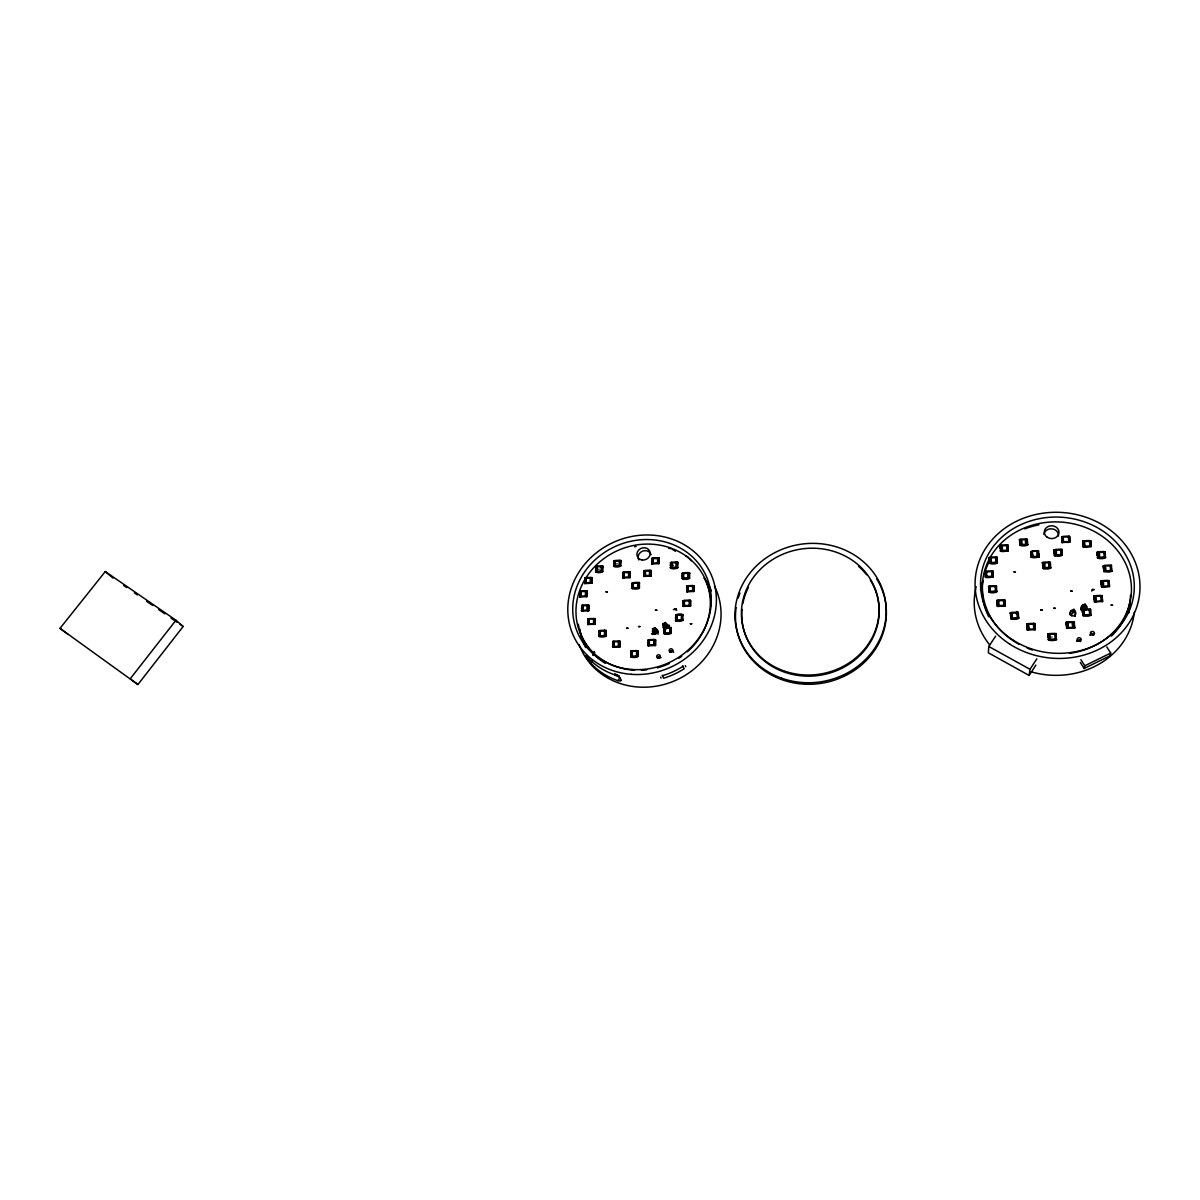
<?xml version="1.0" encoding="UTF-8"?>
<svg xmlns="http://www.w3.org/2000/svg" width="1200" height="1200" viewBox="0 0 1200 1200"><rect width="100%" height="100%" fill="white"/><g stroke="black" fill="none" stroke-linecap="round" stroke-linejoin="round"><path stroke-width="1.5" d="M1110.165 565.53L1111.395 565.245L1111.065 569.55C1115.145 573.69 1099.935 571.335 1105.23 571.2C1107.645 567.69 1102.425 562.995 1104.66 567.09L1103.625 568.56L1103.835 565.935L1104.78 566.97L1103.625 568.56L1103.325 566.415L1104.78 566.97L1103.655 567.975L1104.21 571.35L1104.945 569.865L1103.76 568.755L1103.865 571.02L1104.84 569.325M599.91 632.88L599.175 631.02L598.995 633.51L599.175 631.02L599.91 632.88L598.995 633.51L599.43 631.905M648.75 643.905C647.97 647.1 650.625 643.275 648.21 642.975L649.425 644.025L648.615 645.465M648.795 641.115L648.375 642.75L648.21 639.93L649.575 639.87M652.455 562.125C651.705 565.23 654.3 561.45 651.93 561.195L653.13 562.245L652.335 563.64M652.515 559.455L652.08 561.015L652.26 558.555L652.995 560.4L652.08 561.015L653.01 559.515L652.26 558.555L652.995 560.4M657.555 633.03L654.915 627.6L652.515 628.875L654.435 633.66M1084.125 544.935L1083.225 547.08L1084.77 546.66L1084.275 541.035L1082.79 541.11L1084.245 545.655C1079.25 548.985 1095.465 546.15 1089.9 546.33M596.805 568.53L596.085 566.7L595.905 569.16L596.085 566.7L596.805 568.53L595.905 569.16L596.34 567.6M644.34 574.605C643.575 577.71 646.17 573.93 643.8 573.675L644.34 574.605L643.8 572.94C646.305 572.43 643.11 570.09 644.385 571.92L643.965 573.495L644.145 571.02L644.88 572.865L643.965 573.495L644.88 571.98C643.02 568.38 647.31 572.94 644.82 575.91M711.255 605.925L711.255 605.85A67.845 61.92 -23.6 0 0 704.13 577.95M991.68 571.185L992.94 571.035L993.075 573.87M589.005 621.045L588.255 619.2L588.075 621.675L588.255 619.2L589.005 621.045L588.075 621.675L588.525 620.085M995.13 585.99L996.405 585.855L996.54 588.69M995.715 557.22L996.96 557.07L996.585 561.3C1000.515 564.93 985.875 564.51 990.57 561.99L989.205 557.46L990.54 557.43M1067.565 622.215L1066.23 622.215L1067.49 623.7L1066.47 624.6L1067.565 626.205L1067.025 628.02L1067.775 626.505L1066.575 625.395L1066.665 628.365L1074.705 628.035L1073.955 623.88C1074.315 618.84 1070.385 624.195 1073.49 627.54M580.965 593.37L580.23 591.54L580.05 594L580.23 591.54L580.965 593.37L580.05 594L580.5 592.425M582.72 607.53L581.985 605.685L581.805 608.16L581.985 605.685L582.72 607.53L581.805 608.16L582.24 606.57M585.87 580.035L585.135 578.205L584.955 580.665L585.135 578.205L585.87 580.035L584.955 580.665L585.405 579.09M631.305 654.975C630.51 658.17 633.165 654.36 630.75 654.045L631.98 655.095L631.155 656.535M631.365 652.185L630.93 653.805L630.765 651L632.13 650.94M632.805 586.77C632.07 589.86 634.605 586.14 632.265 585.84L632.805 586.77L632.265 585.105L633.24 584.25L632.28 582.885L633.615 582.825M632.865 584.07L632.43 585.645L632.28 582.885L633.24 584.25L632.355 586.38L633.345 587.235C628.575 589.635 642.195 589.725 638.865 587.1L639.39 582.525L638.115 582.6M649.305 642.105L648.555 640.23L649.305 641.235L648.375 642.75L649.305 642.105L648.315 640.65L649.2 641.355L648.3 643.5L649.32 644.4L648.24 645.795L655.5 645.495L655.41 642.735M684.585 600.54L683.22 600.615L684.225 602.01L683.235 602.865L684.09 604.35L683.295 606.405L690.54 606.075L690.45 603.33M689.175 600.33L690.465 600.27L690.57 603M692.865 590.97L692.895 585.93M688.155 585.96L686.805 586.02L687.795 587.4L686.82 588.255L687.675 589.74L686.865 591.795L694.095 591.45L694.005 588.72M692.73 585.735L694.035 585.675L694.125 588.39M1063.02 536.67L1061.67 536.715L1062.9 538.125L1061.91 539.01L1062.975 540.525L1062.435 542.325L1063.185 540.87L1062 539.76L1062.09 542.655C1070.505 541.17 1069.185 545.655 1068.255 536.115L1063.11 536.385L1063.545 541.77L1068.705 541.5M623.475 576.18C622.74 579.255 625.275 575.55 622.935 575.25L624.135 576.3L623.34 577.695M623.535 573.495L623.115 575.07L623.295 572.61L624.03 574.455C621.69 576.075 625.425 573.105 623.295 572.61L624.03 574.455M682.92 620.43L682.395 616.5C685.545 612.525 672.435 613.935 676.605 616.335L675.765 617.73L675.945 615.225L676.185 617.1C674.91 618.66 677.985 615.525 675.945 615.225L676.71 616.215L675.705 618.48L676.725 619.365C672.135 621.735 685.74 622.35 682.38 618.72L682.86 614.595M683.43 578.28L683.475 573.165M684.315 605.895L684.36 600.705M687.885 591.27L687.93 585.735L692.655 585.51L692.625 590.745L687.885 590.985M688.38 577.98L688.425 572.97M689.295 605.61L689.1 600.105L684.36 600.33L684.3 605.61L689.055 605.385M683.7 573L682.35 573.075L683.205 576.765C678.96 580.515 691.92 579.825 689.07 577.275L689.55 572.715L688.26 572.775M689.61 578.445L689.55 572.715M1055.325 549.72L1053.975 549.765L1055.4 554.31C1050.555 556.92 1065.18 556.845 1061.76 554.115L1061.85 549.36L1060.59 549.54M613.245 645.39C612.435 648.57 615.09 644.775 612.69 644.475L613.92 645.51L613.095 646.95M613.32 642.615L612.87 644.235L613.065 641.73L613.8 643.605L612.87 644.235L613.8 642.735L613.065 641.73L613.8 642.435M614.25 564.645L614.1 566.145L614.91 564.75L613.68 563.955L614.685 562.155L613.74 560.805L615.06 560.73M614.325 561.975L613.89 563.535L614.07 561.075L614.805 562.92L613.89 563.535L614.79 562.035L614.07 561.075L614.805 561.795M676.5 567.405L676.545 562.38M676.68 620.25L676.74 615.03M671.865 562.47L670.53 562.53L671.37 566.205C667.125 569.925 680.025 569.235 677.19 566.7L677.685 562.17L676.395 562.23M677.745 567.87L677.685 562.17M681.48 614.445L681.42 619.755L676.665 619.965L676.725 614.67M681.72 614.865L681.66 620.025M1003.59 600.15L1004.85 599.985L1004.985 602.835M1043.805 562.47L1042.455 562.515L1043.865 567.075C1039.02 569.685 1053.645 569.64 1050.225 566.895L1050 564.06C1049.46 557.355 1047.345 569.295 1050.72 568.125M1049.325 637.845L1048.425 640.02L1049.985 639.645L1049.46 633.795L1048.02 633.855L1049.46 638.55C1044.54 641.22 1059.39 641.25 1055.94 638.46L1056.03 633.525L1054.8 633.795M669.99 632.94L670.05 627.81M671.64 562.635L671.58 567.705M665.28 627.81L663.93 627.87L664.77 631.665C660.48 635.43 673.56 634.8 670.68 632.235L671.19 627.555L669.885 627.615M671.235 633.405L671.19 627.555M674.835 609.42L676.74 610.2M1006.62 545.13L1007.895 544.995L1008.03 547.815M599.34 635.64L598.8 633.735C601.5 634.29 597.825 637.755 599.61 634.485L598.845 630.72L600.18 630.66M664.995 633.21L665.055 627.615L669.795 627.405L669.735 632.745L664.98 632.94M1028.22 627.855L1027.32 630L1027.35 624.18L1028.28 625.245L1027.14 626.82L1026.9 624.63L1028.28 625.245L1027.14 626.265L1028.22 627.855L1027.68 629.67L1028.445 628.155L1027.23 627.06L1027.32 630L1035.285 629.67L1033.83 629.43L1033.395 623.61L1034.895 623.535L1035.03 626.43M1032.27 551.49L1030.98 551.49L1032.39 556.035C1027.71 559.17 1042.95 556.95 1038 556.56C1035.06 553.86 1038.975 548.4 1038.225 552.525L1038.96 553.92M596.25 570.255L596.1 571.755L596.91 570.375L595.68 569.565L596.685 567.78L595.755 566.415L597.075 566.355M654.165 639.69L655.455 639.63L655.545 642.375M657.93 558.165L657.63 563.325L659.085 563.58L651.96 563.955L652.755 561.93L651.93 560.475C654.39 559.86 650.16 557.7 653.265 558.21M659.085 563.58L659.04 557.895L657.765 557.97M671.595 564.675L670.86 562.815L670.68 565.29L670.86 562.815L671.61 563.79L670.68 565.29L671.1 563.715M1071.48 614.49L1071.165 614.04M588.435 622.815C587.685 625.92 590.25 622.215 587.88 621.9L589.095 622.935L588.285 624.345M649.725 575.61L649.815 570.63M649.35 640.05L649.26 645.3M643.77 573.915L644.625 574.41L643.83 576.435L650.97 576.075L650.88 573.375M649.65 570.45L650.925 570.375L651.015 573.075M652.965 563.415L653.025 557.97L657.675 557.73L657.6 562.875L652.935 563.115M654.24 645.03L654.315 639.825M1020.825 539.445L1019.52 539.475L1020.915 543.975C1016.205 546.525 1031.01 546.825 1026.93 543.285L1026.975 540.975C1027.44 536.19 1023.555 541.32 1026.48 544.5M580.41 595.11C579.66 598.185 582.195 594.51 579.855 594.195L581.055 595.23L580.245 596.625M582.15 609.285C581.4 612.36 583.95 608.685 581.61 608.355L582.15 609.285L581.61 607.62L582.6 606.78L581.655 605.4L582.975 605.34M585.315 581.775L585.165 583.275L585.975 581.88L584.775 580.845L585.975 581.88L585.165 583.275M1011.63 616.62L1010.73 618.78L1012.245 618.39L1011.84 612.615L1010.37 612.69L1011.765 617.325C1006.995 619.935 1022.01 620.355 1017.885 616.65L1018.26 612.345L1017.045 612.615M1018.26 612.345L1018.41 615.21M638.175 587.79L638.28 582.795M631.59 654.81L630.795 656.865L631.86 655.47L630.855 654.57L631.755 652.425L630.765 651L631.59 654.81C627.27 658.56 640.335 657.99 637.47 655.41L638.01 650.7L636.705 650.76M638.04 656.58L638.01 650.7M1001.73 550.77C1004.28 547.335 999.24 542.865 1001.325 546.81L1000.38 548.7L1001.52 549.915C996.495 553.17 1012.575 550.38 1006.965 550.605M628.935 572.22L628.8 577.245M624.225 572.265L622.95 572.325L623.91 573.69L622.935 574.53L623.745 575.985L622.965 578.01L630.06 577.65L629.97 574.965M628.77 572.04L630.045 571.965L630.12 574.65M633.285 588.09L633.36 582.6L638.025 582.375L637.905 587.565L633.24 587.79M675.6 617.19L675.705 618.48L676.605 616.335L675.6 614.925L676.35 617.265M683.43 575.22L682.695 573.36L682.515 575.85L682.695 573.36L683.445 574.335L682.515 575.85L682.92 574.26M684.315 602.775L683.565 600.9L683.385 603.405L683.565 600.9L684.33 601.89L683.385 603.405L683.805 601.8M997.77 604.08L997.71 606.06L998.355 605.25L997.275 603.465L997.35 606.39L1005.21 606.045L1003.935 605.715M1089.24 609.45L1090.47 609.18L1090.425 614.085C1093.935 616.875 1078.89 616.845 1083.9 614.205L1082.685 613.275L1082.295 608.685M614.07 641.385L612.72 641.43L613.695 642.855L612.69 643.71L613.515 645.225L612.72 647.28L619.92 646.98L619.83 644.235M618.615 641.19L619.905 641.13L619.995 643.875M623.94 577.485L624.06 572.415M687.885 588.18L687.15 586.305L686.955 588.81L687.15 586.305L687.9 587.295L686.955 588.81L687.375 587.205M986.4 571.53L985.155 571.425L986.34 572.85L985.365 574.305L985.56 571.71L986.46 572.73L985.365 574.305L985.14 572.175L986.46 572.73L985.35 573.735L986.535 575.97C981.54 579.225 997.53 576.525 992.01 576.69M989.82 590.085C990.69 598.44 989.325 580.71 989.775 587.655L988.8 589.11L988.995 586.515L989.895 587.535L988.8 589.11L988.575 586.965L989.895 587.535L988.785 588.54L989.97 590.79C985.23 593.355 1000.05 593.76 996.03 590.115L996.405 585.855M1027.305 539.07L1027.455 541.875M613.71 646.785L613.845 641.55M619.56 565.62L619.68 560.7M618.645 646.515L618.78 641.34M613.68 563.955L614.52 564.435C610.305 568.11 623.055 567.45 620.235 564.93L620.79 560.43L619.515 560.505M620.79 566.085L620.79 560.43M614.715 565.935L614.805 560.505L619.41 560.265L619.275 565.395L614.67 565.635M601.53 571.245L601.665 566.325M599.805 636.03L599.955 630.825M595.68 569.565L596.52 570.06C592.305 573.72 605.01 573.075 602.205 570.555L602.775 566.055L601.515 566.13M602.775 571.71L602.775 566.055M604.71 635.76L604.845 630.615M599.61 634.485L599.895 635.13C594.9 637.485 608.565 637.77 605.415 635.055L605.985 630.405L604.695 630.465M605.985 636.21L605.985 630.405M648.21 642.21L648.3 643.5L649.2 641.355L648.21 639.93L648.96 642.27M1034.895 623.535L1034.295 624.975M595.11 621.3L595.035 618.585L587.925 618.9L588.885 620.295L587.76 624.375L595.02 624.36L594.93 621.63M595.035 618.585L594.615 619.935M596.7 571.545L596.805 566.13L601.395 565.89L601.245 571.02L596.64 571.26M1038.81 551.1L1038.225 552.525M581.22 591.195L579.915 591.255L580.845 592.62L579.87 593.46L580.65 594.93L579.885 596.955L586.92 596.61L586.845 593.91M585.675 590.97L586.95 590.91L586.935 596.295M587.445 610.335L587.61 605.325M581.565 608.595L582.405 609.105L581.625 611.13L588.705 610.8L588.615 608.085M587.445 605.13L588.72 605.055L588.705 610.485M588.87 624.165L588.99 618.645M590.58 582.78L590.73 577.77M586.125 577.86L584.82 577.92L585.75 579.285L584.775 580.125L585.57 581.58L584.79 583.59L591.825 583.245L591.75 580.56M590.58 577.635L591.84 577.56L591.825 583.245M593.64 618.435L593.475 623.7L588.825 623.895M580.83 596.43L581.01 591.345M585.84 591.165L585.66 596.205M687.75 589.545L687.225 591.465L686.835 589.005L688.035 590.055L686.715 591.165L687.24 589.59M683.28 576.57L682.77 578.49L682.365 576.03L683.565 577.08L682.26 578.175L682.785 576.615M684.165 604.155L683.655 606.09L683.25 603.6L684.45 604.665L683.13 605.775L683.655 604.2M1050.33 562.125L1050.705 567.795M1107.78 580.815L1109.01 580.545L1109.445 586.305M676.53 618.495L676.02 620.43L675.615 617.94L676.83 618.99L675.495 620.13L676.035 618.54M1097.94 555.795L1097.52 557.43L1098.6 556.305L1097.415 555.195L1097.865 557.775L1098.495 555.75M1102.335 580.905L1100.985 580.92L1102.245 582.375L1101.21 583.86L1100.91 581.685L1101.21 583.86L1102.365 582.255L1101.405 581.22L1102.365 582.255L1101.24 584.64L1102.47 585.555C1097.37 588.975 1113.84 586.11 1108.23 586.275M1101.87 584.67L1101.45 586.335L1102.53 585.165L1101.345 584.055L1101.795 586.665L1102.425 584.625M1100.835 595.86L1102.08 595.575L1102.5 601.365M1103.76 551.865L1105.035 551.7L1104.69 555.975C1108.815 559.62 1093.8 559.275 1098.525 556.68L1097.31 554.415L1098.315 553.53L1096.995 552.87L1097.28 555.015L1098.435 553.41L1097.49 552.39L1097.28 555.015L1098.435 553.41C1095.99 549.675 1101.6 553.8 1098.825 557.55M664.86 631.455L664.35 633.39L663.945 630.9L665.16 631.95L663.81 633.09L664.35 631.5M671.445 566.01L670.935 567.915L670.545 565.47L671.73 566.52L670.41 567.6L670.95 566.04M1095.39 595.92L1094.04 595.935L1095.3 597.405L1094.265 598.89L1093.965 596.7L1094.265 598.89L1095.42 597.285L1094.46 596.25L1095.42 597.285L1094.28 599.67L1094.835 601.71L1095.585 600.21L1094.385 599.1L1094.49 601.395L1095.465 599.67M1056.03 633.525L1056.45 639.69M1082.865 609.84L1083.81 610.89L1082.655 612.48L1082.37 610.29L1083.81 610.89L1082.655 612.48L1082.13 609.165M1083.3 613.335L1082.88 615L1083.975 613.815L1082.775 612.705L1083.225 615.33L1083.855 613.29M1089.45 540.87L1090.71 540.69L1091.115 546.36M649.125 643.53L648.075 645.18L648.615 643.575M652.83 561.72L651.795 563.31L652.335 561.765M1061.85 549.36L1062.255 555.345M1083.36 543.06L1082.79 541.11L1084.035 542.535L1083.015 544.005L1082.73 541.89L1083.015 544.005L1084.155 542.415L1083.21 541.395L1084.155 542.415L1083.045 544.77L1083.585 546.75L1084.32 545.28L1083.135 544.185L1083.225 546.405L1084.2 544.725M644.7 574.2L643.665 575.805L644.205 574.245M1066.8 624.24L1066.665 622.515L1066.455 625.17L1067.61 623.58L1066.665 622.515L1067.61 623.58L1066.965 624.69M1062.225 538.65L1062.09 537L1061.895 539.595L1063.02 538.005L1062.09 537L1063.02 538.005L1062.39 539.085M1068.27 536.445L1069.545 536.295L1069.935 541.92M1069.545 536.295L1069.695 539.115M632.655 586.41L632.115 587.97L633.15 586.365M631.665 654.615L630.615 656.265L631.155 654.645M1054.515 551.715L1054.395 550.065L1054.185 552.66L1055.31 551.07L1054.395 550.065L1055.31 551.07L1054.68 552.15M1054.8 553.44L1054.365 555.075L1055.475 553.935L1054.29 552.84L1054.74 555.405L1055.34 553.395M623.82 575.79L622.785 577.38L623.325 575.835M1048.56 635.88L1048.44 634.155L1048.23 636.81L1049.385 635.22L1048.44 634.155L1049.385 635.22L1048.74 636.345M1048.86 637.68L1048.41 639.36L1049.55 638.16L1048.335 637.05L1048.785 639.675L1049.415 637.635M613.59 645.03L612.54 646.665L613.095 645.06M1042.845 567.99L1043.865 567.075L1042.68 566.175L1043.67 563.94L1042.41 563.28L1043.79 563.835L1042.665 565.41L1042.86 562.815L1042.665 565.41L1043.625 564.75L1042.86 562.815L1043.79 563.835L1043.205 568.17L1043.94 566.7L1042.755 565.605L1042.83 567.84L1043.805 566.16M1074.27 621.87L1074.705 628.035M614.595 564.24L614.1 566.145M1027.35 629.685L1028.85 629.625L1028.355 623.82L1026.93 623.88L1034.865 624.195L1035.255 629.34M1031.37 556.935L1032.39 556.035L1031.205 555.135L1031.79 553.89C1027.845 549.87 1039.62 550.575 1038.48 553.02L1039.17 556.74M599.7 634.29L599.205 636.195M1026.885 624.195L1028.16 625.365L1027.14 626.82L1026.93 623.88L1027.77 626.325M1031.505 553.44L1031.385 551.79L1031.19 554.385L1032.3 552.795L1031.385 551.79L1032.3 552.795L1031.67 553.875M1031.775 555.165L1031.34 556.785L1032.465 555.66L1031.28 554.565L1031.715 557.13L1032.315 555.12M1104.285 557.265L1103.745 551.52L1098.525 551.775L1099.02 557.22L1104.24 556.965M1108.275 586.2L1107.72 580.365L1102.455 580.62L1102.965 586.14L1108.23 585.9M1110.66 570.855L1110.12 565.065L1104.87 565.32L1105.38 570.81L1110.63 570.555M596.595 569.865L596.1 571.755M1020.03 541.41L1019.925 539.76L1019.865 544.725L1020.99 543.615L1020.03 541.41L1019.73 542.34L1020.825 540.765L1019.925 539.76L1020.825 540.765L1020.195 541.83M1051.98 637.08L1051.86 637.08M1095.315 596.1L1096.065 601.665L1094.475 602.055L1102.605 601.365L1101.09 601.44L1100.775 595.41L1095.51 595.65L1096.005 601.215L1101.285 600.975M1102.26 581.085C1106.19 583.62 1100.145 590.94 1102.35 584.835L1101.315 584.31L1102.245 582.375L1100.985 580.92L1101.555 582.915M588.765 622.44L587.715 624.06L588.27 622.485M1010.88 614.685L1010.775 612.99L1010.58 615.615L1011.69 614.04L1010.775 612.99L1011.69 614.04L1011.045 615.135M1011.15 616.455L1010.7 618.12L1011.855 616.935L1010.655 615.84L1011.09 618.435L1011.705 616.41M1089.96 546.24L1089.42 540.51L1084.245 540.78L1084.725 546.195L1089.9 545.925M1089.705 614.895L1089.165 609.015L1083.9 609.24L1084.395 614.835L1089.66 614.61M580.725 594.735L579.69 596.325L580.245 594.765M582.48 608.895L582 610.8M585.645 581.37L584.595 582.96L585.15 581.415M985.98 573.825L985.155 571.425L985.38 575.07L986.535 575.97L985.515 576.87M985.95 576.48L986.61 575.595L985.425 574.5L985.5 577.395L986.385 575.265M1007.895 544.995L1008.225 550.605M1004.85 599.985L1005.18 605.715M1090.71 540.69L1090.86 543.54M1000.65 547.335L1000.545 545.7L1000.335 548.28L1001.43 546.69L1000.545 545.7L1001.43 546.69L1000.8 547.77M997.5 602.325L997.395 600.645L997.2 603.255L998.31 601.68L997.395 600.645L998.31 601.68L997.665 602.775M1000.905 549.045L1000.455 550.665L1001.595 549.54L1000.41 548.445L1000.845 550.995L1001.445 549M1090.47 609.18L1090.92 615.315M990.015 559.86L989.205 557.46L989.415 561.105L990.57 561.99L989.565 562.89M989.715 559.41L989.61 557.76L989.415 560.34L990.51 558.765L989.61 557.76L990.51 558.765L989.865 559.845M989.955 561.12L989.505 562.74L990.66 561.615L989.475 560.52L989.91 563.07L990.495 561.075M989.355 589.92L988.905 591.57L990.06 590.415L988.86 589.32L989.295 591.885L989.895 589.89M992.94 571.035L993.27 576.69M996.96 557.07L997.32 563.025M1067.505 622.38L1068.225 627.99L1066.665 628.365L1067.565 626.205M985.92 575.1L985.47 576.735L986.46 575.055M989.91 562.5L989.55 563.4L990.42 561.285M989.415 588.63L988.59 586.215L989.775 587.655L988.8 589.89L989.97 590.79L988.95 591.705M1055.22 639.27L1054.71 633.375L1049.46 633.585L1049.91 639.21L1055.16 639M1061.055 554.91L1060.56 549.18L1055.4 549.45L1055.835 554.865L1060.995 554.595M1062.915 536.865L1063.365 542.085M1055.22 549.915C1058.94 552.24 1053.255 559.59 1055.265 553.605M1102.08 595.575L1102.23 598.47M1105.035 551.7L1105.185 554.55M1043.7 562.665C1047.405 564.99 1041.735 572.37 1043.73 566.37M995.64 636.165L988.785 646.47L988.335 652.785L1029.12 675.45L1035.9 665.1M1032.21 551.64L1032.615 556.89M1109.01 580.545L1109.16 583.425M1111.395 565.245L1111.56 568.11M1020.75 539.625C1024.38 542.91 1018.725 548.16 1020.765 543.27M1007.055 550.485L1006.59 544.815L1001.52 545.085L1001.88 550.44L1006.965 550.185M1003.995 605.61L1003.635 600.27M995.535 591.435L995.085 585.69L989.97 585.93L990.33 591.375L995.445 591.15M1000.95 547.8L1000.14 545.4L1000.86 549.435M1000.86 550.425L1000.485 551.325L1001.37 549.21M992.07 576.585L991.74 571.32M996.105 562.575L995.76 557.295M997.815 602.775L997.545 601.26C999.165 596.04 998.355 612.21 998.235 604.245L997.245 603.72L998.19 601.8L996.99 600.345L998.19 601.8L997.215 604.035L998.385 604.95L997.365 605.865L998.31 604.035M985.395 574.755L985.35 573.735M990.435 557.61L991.02 562.995L989.565 563.07M989.445 560.775L989.385 559.755M988.83 589.575L988.785 588.54M682.65 577.95L682.41 578.805L683.205 576.765M683.535 605.55L683.295 606.405L684.09 604.35M687.105 590.925L686.865 591.795L687.675 589.74M664.215 632.865L663.975 633.72L664.77 631.665M670.815 567.375L670.575 568.245L671.37 566.205M1000.38 548.7L1001.52 549.915L1000.5 550.815M1011.195 615.12L1010.37 612.69L1011.57 614.16L1011.105 616.815M652.185 563.085L651.96 563.955L652.755 561.93M985.695 572.655L986.325 573.66M644.055 575.58L643.83 576.435L644.625 574.41M997.245 603.72L997.185 602.685M1020.33 541.86L1019.52 539.475L1019.745 543.105L1020.915 543.975L1019.895 544.89M989.745 558.705L990.36 559.68M612.945 646.425L612.72 647.28L613.515 645.225M623.19 577.155L622.965 578.01L623.745 575.985M989.13 587.46L989.76 588.465M613.95 565.605L613.74 566.46L614.52 564.435M1016.445 614.07L1016.73 611.535M598.83 636.525L599.04 635.685M595.95 571.215L595.74 572.07L596.52 570.06M588.12 623.835L587.91 624.675L588.69 622.635M580.08 596.1L579.885 596.955L580.65 594.93M581.835 610.275L581.625 611.13L582.405 609.105M585 582.735L584.79 583.59L585.57 581.58M1000.665 546.645L1001.295 547.62M1031.745 556.545L1031.355 557.46L1032.24 555.315M997.53 601.59L998.16 602.595M1019.775 542.76L1019.715 541.755M1010.625 616.095L1011.765 617.325L1010.745 618.24M1074.78 616.29L1075.395 611.64L1073.955 609.195L1071.39 610.545L1070.445 613.26M690.465 600.27L690.54 605.76M694.035 585.675L694.11 591.12M664.515 629.055L664.08 630.675L664.275 628.17L665.025 630.045L664.08 630.675L664.275 628.17A2.73 2.52 -22.3 0 1 665.295 627M655.455 639.63L655.5 645.165M1042.98 563.76L1042.455 562.515L1043.28 564.93M671.25 650.685L670.08 652.245L671.25 650.685L673.065 651.225M650.925 570.375L650.97 575.76M1029.12 675.45L1029.99 669.3L1036.845 658.845M1020.045 540.705L1020.675 541.695M1020.84 543.06L1020.24 545.07L1020.3 543.105M1031.25 554.805L1031.19 553.8M1086.12 609.45L1086.57 606.315L1085.13 603.885L1082.565 605.22L1081.575 607.965M619.905 641.13L619.92 646.65M630.045 571.965L630.06 577.65M1010.895 613.935L1010.325 613.44L1011.54 614.955M587.025 593.595L586.95 590.91M599.19 634.32L598.635 635.91L599.355 634.65M614.1 564.285L613.56 565.83L614.91 564.75L613.71 562.995M591.915 580.245L591.84 577.56M587.97 624.165L588.975 623.295L588 622.425L588.885 620.295C584.895 617.88 597.315 618.03 594.54 620.46L595.02 624.36M1054.8 552.18L1053.975 549.765L1054.215 553.425L1055.4 554.31L1054.38 555.225M588.795 607.77L588.72 605.055M596.1 569.91L595.545 571.44L596.91 570.375L595.725 568.605M581.985 608.94L581.43 610.5L582.81 609.39L581.61 607.62M1027.215 627.315L1028.355 628.545L1027.32 629.475L1028.295 627.63M636.75 656.175L636.87 650.91M1062.495 539.115L1061.67 536.715L1061.91 540.345L1063.11 541.23L1062.09 542.145L1063.05 540.315M1031.505 552.735L1032.135 553.725M1062.975 540.525L1062.09 542.655L1062.51 540.36M1048.86 636.315L1048.02 633.855L1048.26 637.605L1049.46 638.55L1048.425 639.48M1042.74 565.86L1042.665 564.84M593.745 623.955L593.91 618.795M1027.47 625.125L1026.9 624.63L1028.115 626.16M1054.275 553.095L1054.2 552.075M1061.97 540.015L1061.91 539.01M1067.085 624.675L1066.23 622.215L1066.725 628.05M639.42 588.255L639.39 582.525M1054.5 551.01L1055.145 552M1048.32 637.305L1048.245 636.255M1062.195 537.96L1062.84 538.935M616.935 563.505L616.935 563.745M659.13 560.595L659.04 557.895M598.935 569.115L598.92 569.355M1048.545 635.1L1047.975 634.605L1049.205 636.135M1083 611.55L1083.69 611.01L1082.43 609.525L1083.945 609.465L1084.44 615.285L1082.865 615.66L1083.78 613.5L1082.685 611.91L1083.69 611.01L1082.43 609.525M1082.895 609.045L1082.25 608.16L1082.955 608.955M1083.195 611.265L1084.11 607.17L1082.565 605.22M1097.64 554.055L1098.315 553.53L1097.07 552.105L1097.835 556.185M1097.925 557.205L1097.505 558.12L1098.42 555.96M1083.105 544.425L1084.245 545.655L1083.225 546.57M1091.775 591.12L1091.97 590.205M1066.545 625.665L1067.7 626.895L1066.665 627.825L1067.655 625.98M1094.28 598.32L1095.39 599.895L1094.475 602.055L1095.51 600.6L1094.28 598.32L1095.3 597.405L1094.04 595.935L1094.61 597.945M1103.97 567.615L1104.66 567.09L1103.4 565.635L1103.655 569.34L1104.87 570.24L1103.85 571.695L1104.765 569.535L1103.655 567.975M1083.315 542.355L1083.96 543.345M580.635 593.535L579.915 591.255L580.935 595.59L579.945 596.445M585.54 580.2L584.82 577.92L585.855 582.24L584.85 583.095M1106.805 646.965L1110.735 653.04L1110 655.785L1084.14 668.49L1084.755 665.805L1080.885 659.7M582.375 607.695L581.655 605.4L582.69 609.75L581.685 610.62M1066.77 623.46L1066.185 622.965L1067.43 624.495M596.475 568.695L595.755 566.415L596.79 570.72L595.8 571.59M1082.76 612.96L1082.685 611.91M614.46 563.085L613.74 560.805L614.79 565.11L613.8 565.965M1097.4 555.45L1098.525 556.68L1097.505 557.595M599.58 633.045L598.845 630.72L598.92 634.26L599.895 635.13L598.89 636.015M623.685 574.605L622.95 572.325L624.015 576.645L623.025 577.515M613.47 643.77L612.72 641.43L612.81 644.985L613.8 645.885L612.78 646.77M1072.605 613.815L1072.935 612.48L1071.39 610.545M1094.37 599.355L1095.585 600.21L1094.835 601.71M644.535 573.03L643.815 570.735L643.905 574.215L644.895 575.07L643.89 575.94M1082.955 610.785L1082.37 610.29L1083.63 611.82M1097.58 553.35L1096.995 552.87L1098.24 554.355M652.665 560.565L651.93 558.27L652.02 561.75L653.01 562.59L652.02 563.46M1103.745 569.01L1104.945 569.865L1104.21 571.35M633.075 586.575L632.295 588.6L633.075 586.575L632.22 586.08M1101.315 584.31L1101.24 583.275M671.265 564.84L670.53 562.53L670.62 566.025L671.625 566.88L670.62 567.75M1094.55 597.195L1093.965 596.7L1095.225 598.215M664.68 630.21L663.93 627.87L664.02 631.425L665.04 632.325L664.02 633.21M1103.925 566.895L1103.325 566.415L1104.585 567.9M683.085 575.385L682.35 573.075L682.455 576.585L683.46 577.44L682.455 578.31M649.05 643.74L648.24 645.795L649.05 643.74L648.18 643.215M1101.51 582.18L1100.91 581.685L1102.17 583.185M687.54 588.345L686.805 586.02L686.91 589.545L687.915 590.415L686.91 591.285M683.97 602.94L683.22 600.615L683.325 604.14L684.345 605.025L683.34 605.895M676.455 618.705L675.66 620.76L676.455 618.705L675.585 618.195M673.38 565.425L673.47 565.245M592.95 654.93L594.27 651.45M1031.79 553.89L1030.935 551.835M1071.255 615.375L1071.495 615.66M996.405 558.495L996.96 557.73L989.19 557.805M992.37 572.46L992.94 571.695L985.14 571.755M1007.325 546.42L1007.88 545.67L1000.11 545.745M995.835 587.265L996.405 586.5L988.575 586.545M1026.735 540.495L1027.29 539.73L1019.475 539.82M1004.28 601.41L1004.835 600.645L996.96 600.66M1083.225 615.33L1083.975 613.815L1082.67 613.14L1083.21 613.695M1101.795 586.665L1102.53 585.165L1101.225 584.52L1101.765 585.045M1097.865 557.775L1098.6 556.305L1097.31 554.415M1067.025 628.02L1067.775 626.505L1066.47 624.6M1048.785 639.675L1049.55 638.16L1048.245 637.485L1048.785 638.025M1083.585 546.75L1084.32 545.28L1083.03 543.42M1027.68 629.67L1028.445 628.155L1027.14 626.265M1043.205 568.17L1043.94 566.7L1043.19 566.58M1054.74 555.405L1055.475 553.935L1054.725 553.83M1062.435 542.325L1062.435 540.75M593.16 655.365L594.705 652.32M1011.09 618.435L1011.855 616.935L1010.565 615.06M1031.715 557.13L1031.715 555.54M1020.24 545.07L1020.24 543.495M997.71 606.06L997.725 604.44M1017.69 613.77L1018.26 612.99L1010.325 613.005M989.295 591.885L989.31 590.295M989.91 563.07L989.925 561.495M985.86 577.065L985.875 575.475M1000.845 550.995L1001.595 549.54L1000.32 547.695M1049.745 563.55L1050.3 562.785L1042.395 562.86M1061.265 550.8L1061.82 550.035L1053.915 550.11M1068.945 537.735L1069.5 536.97L1061.625 537.06M632.67 585.18L632.61 583.17L633.345 584.145L632.565 584.76M1090.11 542.13L1090.665 541.365L1082.73 541.455M1055.43 634.95L1056 634.17L1047.96 634.155M1104.42 553.14L1104.975 552.375L1096.995 552.45M687.225 591.465L687.36 589.935M664.35 633.39L664.47 631.83M683.655 606.09L684.45 604.665L683.235 602.865M676.02 620.43L676.155 618.885M1073.67 623.31L1074.24 622.53L1066.185 622.53M682.77 578.49L682.89 576.975M1110.795 566.685L1111.35 565.92L1103.325 565.98M670.935 567.915L671.07 566.415M1089.87 610.62L1090.44 609.84L1082.37 609.855M633.105 587.52L632.265 585.105M644.205 576.12L645 574.71L643.8 572.94M631.17 653.37L631.11 651.3L631.86 652.305L631.065 652.935M1108.395 581.985L1108.965 581.205L1100.91 581.25M1101.465 597.015L1102.02 596.235L1093.965 596.265M1101.51 586.68L1102.35 584.835M1094.55 601.725L1095.39 599.895M1103.925 571.35L1104.765 569.535M1082.94 615.345L1083.78 613.5M1109.31 583.755L1109.475 586.635M1102.365 598.8L1102.53 601.695M1111.71 568.44L1111.86 571.305M1105.32 554.865L1105.485 557.715M1090.995 543.84L1091.145 546.675M997.365 606.075L998.235 604.245M1035.135 626.79L1035.285 629.67M1018.5 615.555L1018.65 618.435M1069.8 539.415L1069.95 542.25M1005.06 603.18L1005.21 606.045M1039.05 554.235L1039.2 557.055M1027.53 542.175L1027.68 544.995M996.615 589.02L996.75 591.87M1008.105 548.115L1008.255 550.935M993.15 574.185L993.285 577.02M1055.19 639.345L1056.51 639.39M658.995 560.895L659.085 563.265M1091.28 633.495L1090.14 635.13L1091.28 633.495L1093.35 634.065M619.89 677.91L617.91 680.685A74.1 67.755 -23.6 0 1 590.7 663.165L592.68 660.405M60 628.365L137.895 684.54L183.165 626.475L175.965 620.235L105.285 571.56L60 628.365L68.16 634.44M175.965 620.235L130.2 678.81L137.895 684.54M1073.385 627.75L1074.765 627.72M1089.675 614.97L1090.995 615M1104.15 557.43L1105.56 557.37M1110.54 571.02L1111.95 570.96M995.4 591.585L996.78 591.54M1060.98 555.03L1062.315 555M995.97 562.725L997.335 562.68M1026.375 544.695L1027.725 544.65M657.51 630.84L651.69 634.035L657.75 631.395M663.825 626.355L663.03 623.82L665.445 622.545L667.905 627.765M663.675 628.47L669.525 625.35L663.435 627.915M602.355 567.405L602.91 566.685L595.905 566.745M620.355 561.78L620.925 561.06L613.89 561.12M591.42 578.91L591.99 578.19L584.97 578.235M586.53 592.26L587.1 591.525L580.065 591.555M629.61 573.315L630.18 572.595L623.1 572.64M658.605 559.26L659.16 558.54L652.065 558.6M650.49 571.725L651.06 571.005L643.935 571.05M588.3 606.405L588.87 605.685L581.82 605.7M677.235 563.52L677.79 562.8L670.65 562.86M638.955 583.89L639.525 583.155L632.415 583.2M689.1 574.08L689.655 573.345L682.47 573.39M605.55 631.755L606.12 631.02L598.995 631.02M693.57 587.04L694.14 586.305L686.91 586.335M690.015 601.635L690.585 600.9L683.34 600.915M619.47 642.48L620.04 641.745L612.87 641.73M682.41 615.96L682.965 615.225L675.72 615.225M670.74 628.92L671.31 628.17L664.05 628.17M655.02 640.98L655.59 640.245L648.345 640.23M637.575 652.05L638.145 651.315L630.915 651.285M654.09 645.24L655.5 645.495M636.615 656.325L637.89 656.295M1084.755 665.805L1110.735 653.04M663.03 623.82L664.56 627.705M669.81 633.15L671.115 633.105M1084.11 607.17L1086.57 606.315M1072.935 612.48L1075.395 611.64M664.2 625.68L666.525 624.87M653.67 630.735L655.995 629.925L658.14 634.23M652.56 631.32L657.27 630.075M619.335 565.845L620.655 565.77M601.305 571.47L602.625 571.395M676.275 567.615L677.625 567.555M590.355 582.99L591.675 582.93M628.65 577.395L629.925 577.335M649.5 575.82L650.97 576.075M688.155 578.205L689.505 578.13M585.51 596.355L586.92 596.61M638.01 588L639.285 587.94M692.625 591.195L694.095 591.45M587.22 610.56L588.705 610.8M689.07 605.82L690.54 606.075M593.58 624.105L594.87 624.06M681.495 620.175L682.8 620.13M604.485 635.985L605.82 635.925M618.48 646.74L619.92 646.98M1077.06 640.425L1079.76 640.035L1080.57 641.46M1076.925 641.1L1079.82 640.845L1079.76 640.035M651.84 563.625L653.115 563.55M1062.135 542.31L1063.485 542.205M613.59 566.145L614.865 566.07M595.59 571.755L596.91 571.695M670.455 567.915L671.79 567.855M1000.515 550.98L1001.82 550.875M643.71 576.12L645.045 576.045M622.83 577.695L624.15 577.635M1031.4 557.115L1032.675 556.965M585.69 582.78L590.295 582.555L590.46 577.41L585.87 577.635L585.75 583.065M584.64 583.275L585.96 583.215M682.29 578.49L683.64 578.43M1097.58 557.775L1098.945 557.67M632.16 588.285L633.435 588.225M986.88 576.54L991.98 576.285L991.62 570.87L986.535 571.125L986.73 576.84M579.72 596.64L581.04 596.58M686.745 591.48L688.11 591.42M985.515 577.065L986.835 576.96M582.525 610.35L587.16 610.125L587.325 604.905L582.705 605.13L582.585 610.62M581.475 610.83L582.795 610.77M683.175 606.105L684.525 606.045M673.41 609.495L676.41 609.345M587.76 624.375L589.035 624.315M675.54 620.46L676.89 620.4M1017.33 617.73L1012.155 617.955L1011.78 612.405L1016.94 612.18L1017.255 618.165L1018.68 618.12M598.68 636.225L600.015 636.18M663.855 633.42L665.145 633.36M612.57 646.98L613.92 646.935M648.105 645.51L649.47 645.45M631.755 656.115L636.495 655.935L636.615 650.565L631.875 650.76L632.01 656.535L630.645 656.58M988.785 646.47L1029.99 669.3M614.82 673.62L619.35 676.545M123.66 585.465L126.705 587.565M134.34 592.83L137.385 594.93M146.535 601.23L152.64 605.445M158.745 609.645L164.85 613.845M170.955 618.06L177.06 622.26M180.105 624.36L183.165 626.475M105.285 571.56L112.98 578.1M654.24 633.285L653.895 632.52M585.825 655.68L587.355 657.27A74.805 68.265 -23.6 0 0 614.805 674.895M590.64 663.105L587.235 658.785M588.09 619.2L588.66 621.21M664.275 628.17L665.025 629.175M1080.285 662.4L1084.14 668.49M585.39 655.575L586.98 658.365M587.85 622.14L587.895 621.15M598.77 633.975L598.8 632.985M619.965 677.775L621.42 680.505M579.825 594.435L579.87 593.46M612.66 644.715L612.69 643.71M584.73 581.085L584.775 580.125M682.74 665.895L684.195 668.745A74.475 68.025 -23.6 0 1 663.675 678.21L662.235 675.33M630.72 654.3L630.75 653.28M665.445 622.545L667.995 628.035M660.63 677.13L661.08 678.09M654.915 627.6L655.995 629.925M622.905 575.49L622.935 574.53M654.69 634.41L652.515 628.875M663.9 631.14L663.93 630.15M685.395 665.7L685.8 666.69M651.9 561.435L651.93 560.475M670.5 565.71L670.53 564.735M644.385 571.92L644.88 572.865M682.335 576.27L682.365 575.295M686.79 589.245L686.82 588.255M676.185 616.125L676.695 617.1M633.015 585.18L632.385 583.605L633.345 585.015M631.515 653.34L630.885 651.705L631.86 653.175M614.79 562.035L614.805 562.92M613.8 642.735L613.8 643.605M634.635 546.735A69.705 63.615 -23.6 0 1 636.12 546.45M638.835 559.965A6.705 6.03 -22.5 0 1 642.345 551.22A6.705 6.03 -22.5 0 1 651.105 554.745M714.42 586.08A73.8 67.53 -23.5 0 1 674.955 680.67A73.8 67.53 -23.5 0 1 579.12 644.49M585.66 647.595A69.015 63.12 -23.6 0 1 579.78 629.1M704.37 578.19A69.015 63.12 -23.6 0 1 711.33 590.865M685.71 556.035A4.485 1.29 41.8 0 1 687.84 556.995M687.975 557.445A4.485 0.93 43.9 0 1 691.155 560.76M668.82 548.52A4.59 1.755 26.2 0 1 671.445 548.79M672.6 549.555A4.545 1.365 28.7 0 1 675.39 551.355M620.445 681.03A4.62 1.215 19.9 0 1 617.865 680.58M618.915 675.855A69.105 63.18 -23.6 0 1 616.98 675.12M615 675.195A4.65 0.87 22.3 0 1 619.305 677.265M683.13 666.21A74.775 68.235 -23.6 0 1 662.52 675.705M876.57 578.685A75.63 69.36 -9.8 0 1 825.315 682.59A75.63 69.36 -9.8 0 1 736.14 607.575M738.27 597.96A75.63 69.36 -9.8 0 1 739.935 593.1M870.315 580.125A68.88 63.135 -9.9 0 1 825.105 674.295A68.88 63.135 -9.9 0 1 742.02 609.345M742.845 603.555A68.88 63.135 -9.9 0 1 748.395 587.43M858.555 566.34A68.88 63.135 -9.9 0 1 866.58 574.785M1018.995 644.25A74.58 66.045 4.6 0 1 1006.215 538.68A74.58 66.045 4.6 0 1 1123.74 559.89A74.58 66.045 4.6 0 1 1069.455 653.37M1032.375 649.995A74.58 66.045 4.6 0 1 1027.2 648.12M1130.55 595.215A74.265 65.82 4.7 0 1 1111.44 636.09M988.71 616.71A74.265 65.82 4.7 0 1 982.905 580.545M984.24 574.29A74.265 65.82 4.7 0 1 990.495 559.515M1043.88 534.435A7.32 6.42 2.3 0 1 1051.98 528.855A7.32 6.42 2.3 0 1 1058.445 535.995M1076.94 641.19A2.025 1.8 8 0 1 1080.33 641.415M1092.615 634.395A2.025 1.8 8.2 0 1 1093.62 635.31M1085.49 605.73A3.015 2.67 6.6 0 1 1085.82 610.155M1084.185 610.68A3.015 2.67 6.6 0 1 1080.945 607.725A3.015 2.67 6.6 0 1 1084.635 605.4M1083.87 613.5A3.015 2.67 6.7 0 1 1083 613.5M1080.6 609.72A3.015 2.67 6.7 0 1 1083.12 608.19M1085.37 608.94A3.015 2.67 6.7 0 1 1086.195 610.08M1069.815 614.535A3 2.67 6.5 0 1 1070.91 613.725M1074.855 614.85A3 2.67 6.5 0 1 1075.26 616.275M1073.505 610.71A3.015 2.67 6.4 0 1 1075.275 614.91A3.015 2.67 6.4 0 1 1070.28 614.67A3.015 2.67 6.4 0 1 1072.305 610.65M1024.77 528.885A76.305 67.62 4.7 0 1 1038.93 524.82M1134.315 612.285A80.31 71.37 5.2 0 1 1030.65 671.67M989.64 644.805A80.31 71.37 5.2 0 1 976.17 586.74M1129.725 603.33A75.105 66.72 5.1 0 1 1128.93 612.795M980.505 590.13A75.105 66.72 5.1 0 1 982.98 580.635M605.31 663.36A67.845 61.92 -23.6 0 1 578.28 624.195M634.68 670.215A68.115 62.115 -23.7 0 1 580.47 588.51A68.115 62.115 -23.7 0 1 681.66 553.155A68.115 62.115 -23.7 0 1 687.36 651.81M681.735 656.295A68.115 62.115 -23.7 0 1 678.75 658.35M669.24 663.57A68.115 62.115 -23.7 0 1 657.315 667.86M646.695 669.87A68.115 62.115 -23.7 0 1 641.355 670.275M658.05 658.26A1.83 1.695 -23.6 0 1 660.54 657.465M670.56 652.17A1.83 1.695 -22.3 0 1 673.695 652.245M665.43 623.88A2.745 2.52 -22.3 0 1 668.28 626.94A2.745 2.52 -22.3 0 1 664.05 628.545A2.745 2.52 -22.3 0 1 664.185 624.345M666.54 626.52A2.73 2.52 -22.3 0 1 668.94 627.405M653.625 634.17A2.73 2.52 -23.2 0 1 654.645 632.16M655.845 631.575A2.73 2.52 -23.2 0 1 658.125 632.055M688.185 572.55L688.14 577.755L683.415 577.995L683.475 572.79L688.185 572.55M676.32 562.005L676.26 567.165L671.565 567.405L671.64 562.245L676.32 562.005M654.075 639.48L653.97 644.835L649.23 645.03L649.32 639.69L654.075 639.48M644.895 570.45L644.79 575.61L649.455 575.385L649.56 570.21L644.895 570.45M624.03 572.04L623.91 577.2L628.545 576.96L628.665 571.8L624.03 572.04M618.51 640.995L618.375 646.32L613.665 646.515L613.815 641.19L618.51 640.995M604.59 630.27L604.425 635.565L599.745 635.76L599.91 630.465L604.59 630.27M585.555 590.76L585.39 595.935L580.77 596.16L580.95 590.97L585.555 590.76M690.345 623.745L691.725 623.745L690.345 623.745M674.925 608.79L676.305 608.865L674.94 608.73M655.44 610.23L656.805 610.23L655.44 610.23M638.58 626.58L639.945 626.58L638.58 626.58M1111.125 605.085L1112.67 605.28L1111.14 605.025M627.945 628.185L626.58 628.305L627.945 628.185M606.045 591.855L607.395 591.855L606.045 591.855M1070.865 591.03L1072.38 591.225L1070.88 590.955M1053.855 608.19L1055.37 608.385L1053.855 608.19M1042.2 610.035L1040.685 609.9L1042.2 610.035M1092.39 589.455L1093.905 589.68L1092.39 589.455M1014.015 571.935L1015.485 572.19L1014.045 571.8M660.315 656.895L657.84 657.255L660.87 657.645L660.315 656.895M1026 538.875L1020.915 539.145L1021.305 544.515L1026.405 544.245L1026 538.875M1037.505 550.92L1032.39 551.175L1032.795 556.575L1037.925 556.32L1037.505 550.92M995.655 556.89L990.585 557.145L990.93 562.53L996.015 562.275L995.655 556.89M1049.025 561.945L1043.865 562.2L1044.3 567.645L1049.46 567.39L1049.025 561.945M1003.53 599.82L998.385 600.06L998.745 605.565L1003.89 605.325L1003.53 599.82M1033.56 623.385L1028.355 623.61L1028.76 629.19L1033.98 628.98L1033.56 623.385M1072.95 621.72L1067.7 621.945L1068.165 627.54L1073.43 627.33L1072.95 621.72M631.29 674.325A75.33 68.655 -23.7 0 0 711.15 574.65A75.33 68.655 -23.7 0 0 583.83 565.29A75.33 68.655 -23.7 0 0 631.29 674.325M631.83 669.465A70.26 64.02 -23.7 0 0 706.44 576.615A70.26 64.02 -23.7 0 0 587.73 567.735A70.26 64.02 -23.7 0 0 631.83 669.465M783.54 670.77A69 63.225 -9.9 0 0 878.535 601.83A69 63.225 -9.9 0 0 768.63 562.26A69 63.225 -9.9 0 0 783.54 670.77M781.38 678.105A75.825 69.495 -9.9 0 0 885.645 602.205A75.825 69.495 -9.9 0 0 764.79 558.87A75.825 69.495 -9.9 0 0 781.38 678.105M1047.21 537.27A7.35 6.435 2.2 0 0 1058.94 533.04A7.35 6.435 2.2 0 0 1048.785 526.215A7.35 6.435 2.2 0 0 1047.21 537.27M1077.81 640.83A2.025 1.815 7.9 0 0 1081.155 639.975A2.025 1.815 7.9 0 0 1078.56 637.785A2.025 1.815 7.9 0 0 1077.81 640.83M1091.055 634.53A2.04 1.8 8.1 0 0 1094.4 633.675A2.04 1.8 8.1 0 0 1091.805 631.5A2.04 1.8 8.1 0 0 1091.055 634.53M1009.695 644.07A82.515 73.02 4.5 0 0 1139.625 593.7A82.515 73.02 4.5 0 0 1023.285 518.31A82.515 73.02 4.5 0 0 1009.695 644.07M1012.74 639.9A76.95 68.1 4.5 0 0 1133.955 593.04A76.95 68.1 4.5 0 0 1025.565 522.645A76.95 68.1 4.5 0 0 1012.74 639.9M642.105 559.995A6.735 6.06 -22.6 0 0 649.875 551.595A6.735 6.06 -22.6 0 0 638.64 550.095A6.735 6.06 -22.6 0 0 642.105 559.995M658.14 658.185A1.845 1.71 -23.6 0 0 660.21 655.8A1.845 1.71 -23.6 0 0 657.105 655.41A1.845 1.71 -23.6 0 0 658.14 658.185M670.62 652.2A1.845 1.71 -22.4 0 0 672.675 649.83A1.845 1.71 -22.4 0 0 669.57 649.44A1.845 1.71 -22.4 0 0 670.62 652.2M654.66 633.975A2.745 2.52 -23.3 0 0 657.735 630.45A2.745 2.52 -23.3 0 0 653.115 629.88A2.745 2.52 -23.3 0 0 654.66 633.975"/></g></svg>
